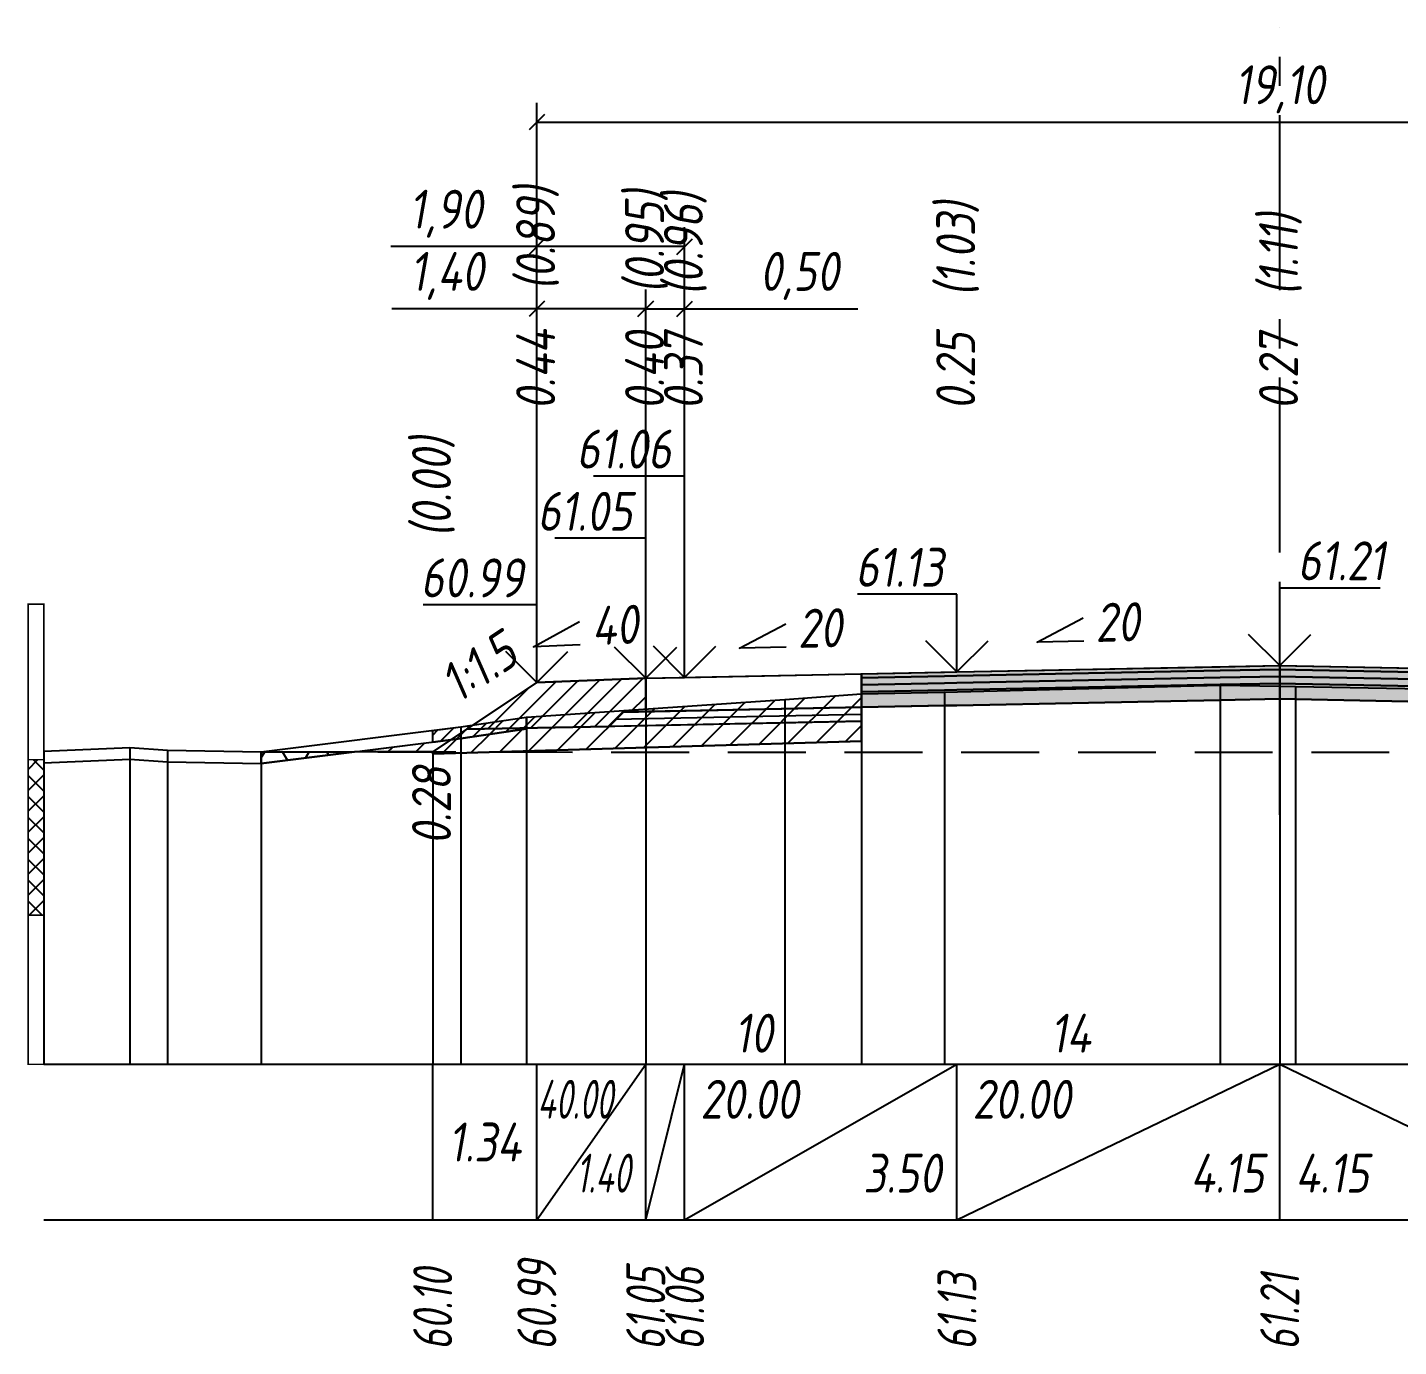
# Model space of a CAD drawing. Extents: x -717 to 1451, y -133302 to 233.
# Drawn here: x 78.9 to 167.1, y -59229.2 to -59144.3 of the extents above; entities that cross this region are included whole.
import ezdxf
from ezdxf.enums import TextEntityAlignment as Align

# ---------------------------------------------------------------- set-up
doc = ezdxf.new("R2010")
doc.units = 0
doc.linetypes.add('осевая2', pattern=[1.125, 0.75, -0.125, 0.125, -0.125])
doc.linetypes.add('штриховая', pattern=[0.75, 0.5, -0.25])
for name, color, linetype in [('Интерполированный поперечник', 2, 'Continuous'), ('Код_514', 1, 'Continuous'), ('Контур_0', 7, 'Continuous'), ('Контур_2521', 7, 'Continuous'), ('Контур_2564', 7, 'Continuous'), ('Контур_2660', 7, 'Continuous'), ('Контур_2665', 7, 'Continuous'), ('Контур_400', 7, 'Continuous'), ('Контур_508', 7, 'Continuous'), ('Контур_512', 7, 'Continuous'), ('Контур_513', 7, 'Continuous'), ('Контур_818', 7, 'Continuous'), ('Красный поперечник', 1, 'Continuous'), ('Линейка абсолютных высот', 7, 'Continuous'), ('Объём_2501', 7, 'Continuous'), ('Объём_2564', 7, 'Continuous'), ('Объём_2650', 7, 'Continuous'), ('Объём_2660', 7, 'Continuous'), ('Объём_2661', 7, 'Continuous'), ('Объём_2665', 7, 'Continuous'), ('Объём_2666', 7, 'Continuous'), ('Объём_2667', 7, 'Continuous'), ('Объём_2668', 7, 'Continuous'), ('Объём_2669', 7, 'Continuous'), ('Объём_2675', 7, 'Continuous'), ('Объём_2753', 7, 'Continuous'), ('Ось', 1, 'осевая2'), ('Откосы', 7, 'Continuous'), ('Отметки покрытия', 7, 'Continuous'), ('Рабочие отметки', 7, 'Continuous'), ('Рабочие отметки доп.', 7, 'Continuous'), ('Слои выравнивания', 7, 'Continuous'), ('Таблица', 7, 'Continuous'), ('Уклоны проезжей части', 7, 'Continuous'), ('Черный поперечник', 3, 'Continuous')]:
    doc.layers.add(name, color=color, linetype=linetype)
for name, color, linetype, true_color in [('Контур_2540', 2, 'Continuous', 0xffff00), ('Контур_2560', 2, 'Continuous', 0xffff00), ('Контур_2561', 7, 'Continuous', 0xff8040), ('Контур_2562', 3, 'Continuous', 0x00ff00), ('Контур_2563', 7, 'Continuous', 0xff8000), ('Контур_2570', 7, 'Continuous', 0x80ff00), ('Контур_2725', 7, 'Continuous', 0x323232), ('Контур_2736', 4, 'Continuous', 0x00ffff), ('Контур_2737', 4, 'Continuous', 0x00ffff), ('Контур_2738', 4, 'Continuous', 0x00ffff), ('Контур_2739', 4, 'Continuous', 0x00ffff), ('Контур_2741', 4, 'Continuous', 0x00ffff), ('Контур_2742', 4, 'Continuous', 0x00ffff), ('Контур_2743', 4, 'Continuous', 0x00ffff), ('Контур_2744', 7, 'Continuous', 0xa4ffff), ('Контур_2745', 7, 'Continuous', 0xa4ffff), ('Контур_2747', 4, 'Continuous', 0x00ffff), ('Контур_2748', 4, 'Continuous', 0x00ffff), ('Контур_2749', 4, 'Continuous', 0x00ffff), ('Контур_2750', 4, 'Continuous', 0x00ffff), ('Контур_2751', 4, 'Continuous', 0x00ffff), ('Контур_2752', 4, 'Continuous', 0x00ffff), ('Контур_2760', 7, 'Continuous', 0x323232), ('Контур_2761', 7, 'Continuous', 0x323232), ('Контур_2762', 7, 'Continuous', 0x323232), ('Контур_2763', 7, 'Continuous', 0x323232), ('Контур_402', 7, 'Continuous', 0xff6464), ('Контур_703', 4, 'Continuous', 0x00ffff), ('Контур_705', 4, 'Continuous', 0x00ffff), ('Контур_707', 4, 'Continuous', 0x00ffff), ('Контур_720', 131, 'Continuous', 0xaaffff), ('Объём_2500', 7, 'Continuous', 0xc0c0c0), ('Объём_2520', 7, 'Continuous', 0x80ffff), ('Объём_2540', 2, 'Continuous', 0xffff00), ('Объём_2560', 2, 'Continuous', 0xffff00), ('Объём_2561', 7, 'Continuous', 0xff8040), ('Объём_2562', 3, 'Continuous', 0x00ff00), ('Объём_2563', 7, 'Continuous', 0xff8000), ('Объём_2570', 7, 'Continuous', 0x80ff00), ('Объём_2600', 7, 'Continuous', 0x808000), ('Объём_2746', 2, 'Continuous', 0xffff00)]:
    doc.layers.add(name, color=color, linetype=linetype, true_color=true_color)
doc.styles.get("Standard").update_dxf_attribs({"font": 'txt', "height": 2.5})
doc.styles.add('М', font='romand.shx', dxfattribs={"width": 0.8, "oblique": 10, "height": 2.5})
doc.dimstyles.new('ISO-25', dxfattribs={"dimtxt": 2.5, "dimasz": 2.5, "dimexe": 1.25, "dimexo": 0.625, "dimtad": 1, "dimtxsty": 'Standard', "dimcen": 2.5, "dimadec": 0, "dimazin": 0, "dimtfac": 1, "dimtmove": 0, "dimatfit": 3, "dimfxl": 1, "dimarcsym": 0})

# ---------------------------------------------------------------- blocks, each defined once
blk = doc.blocks.new('_Oblique')
at = {"color": 0, "linetype": 'ByBlock', "lineweight": -2}
blk.add_line((-0.5, -0.5), (0.5, 0.5), dxfattribs=at)
blk = doc.blocks.new('*D1415')
at = {"color": 0, "lineweight": -2, "transparency": 16777216}
for p, q in [((111.694, -59185.893), (111.694, -59161.173)), ((118.694, -59185.613), (118.694, -59161.173)), ((111.694, -59162.423), (102.378, -59162.423)), ((118.694, -59162.423), (111.694, -59162.423))]:
    blk.add_line(p, q, dxfattribs=at)
at = {"layer": 'Defpoints', "color": 0, "transparency": 16777216}
for p in [(118.694, -59162.423), (111.694, -59186.518), (118.694, -59186.238)]:
    blk.add_point(p, dxfattribs=at)
at = {"color": 0, "lineweight": -2, "transparency": 16777216, "rotation": 180}
blk.add_blockref('_Oblique', (111.694, -59162.423), dxfattribs=at)
at = {"color": 0, "lineweight": -2, "transparency": 16777216}
blk.add_blockref('_Oblique', (118.694, -59162.423), dxfattribs=at)
at = {"color": 0, "transparency": 16777216, "insert": (105.918, -59160.31), "char_height": 2.5, "width": 8.75, "attachment_point": 5, "style": 'М'}
blk.add_mtext('1,40', dxfattribs=at)
blk = doc.blocks.new('*D1417')
at = {"color": 0, "lineweight": -2, "transparency": 16777216}
for p, q in [((118.694, -59185.613), (118.694, -59161.173)), ((121.194, -59185.563), (121.194, -59161.173)), ((118.694, -59162.423), (121.194, -59162.423)), ((121.194, -59162.423), (132.33, -59162.423))]:
    blk.add_line(p, q, dxfattribs=at)
at = {"layer": 'Defpoints', "color": 0, "transparency": 16777216}
for p in [(121.194, -59162.423), (118.694, -59186.238), (121.194, -59186.188)]:
    blk.add_point(p, dxfattribs=at)
at = {"color": 0, "lineweight": -2, "transparency": 16777216, "rotation": 180}
blk.add_blockref('_Oblique', (118.694, -59162.423), dxfattribs=at)
at = {"color": 0, "lineweight": -2, "transparency": 16777216}
blk.add_blockref('_Oblique', (121.194, -59162.423), dxfattribs=at)
at = {"color": 0, "transparency": 16777216, "insert": (128.569, -59160.31), "char_height": 2.5, "width": 9.16667, "attachment_point": 5, "style": 'М'}
blk.add_mtext('0,50', dxfattribs=at)
blk = doc.blocks.new('*D1420')
at = {"color": 0, "lineweight": -2, "transparency": 16777216}
for p, q in [((111.694, -59185.893), (111.694, -59157.173)), ((121.194, -59185.563), (121.194, -59157.173)), ((111.694, -59158.423), (102.303, -59158.423)), ((121.194, -59158.423), (111.694, -59158.423))]:
    blk.add_line(p, q, dxfattribs=at)
at = {"layer": 'Defpoints', "color": 0, "transparency": 16777216}
for p in [(121.194, -59158.423), (111.694, -59186.518), (121.194, -59186.188)]:
    blk.add_point(p, dxfattribs=at)
at = {"color": 0, "lineweight": -2, "transparency": 16777216, "rotation": 180}
blk.add_blockref('_Oblique', (111.694, -59158.423), dxfattribs=at)
at = {"color": 0, "lineweight": -2, "transparency": 16777216}
blk.add_blockref('_Oblique', (121.194, -59158.423), dxfattribs=at)
at = {"color": 0, "transparency": 16777216, "insert": (105.843, -59156.31), "char_height": 2.5, "width": 8.75, "attachment_point": 5, "style": 'М'}
blk.add_mtext('1,90', dxfattribs=at)
blk = doc.blocks.new('*D1421')
at = {"color": 0, "lineweight": -2, "transparency": 16777216}
for p, q in [((111.694, -59185.893), (111.694, -59149.173)), ((207.194, -59185.893), (207.194, -59149.173)), ((111.694, -59150.423), (207.194, -59150.423))]:
    blk.add_line(p, q, dxfattribs=at)
at = {"layer": 'Defpoints', "color": 0, "transparency": 16777216}
for p in [(207.194, -59150.423), (111.694, -59186.518), (207.194, -59186.518)]:
    blk.add_point(p, dxfattribs=at)
at = {"color": 0, "lineweight": -2, "transparency": 16777216, "rotation": 180}
blk.add_blockref('_Oblique', (111.694, -59150.423), dxfattribs=at)
at = {"color": 0, "lineweight": -2, "transparency": 16777216}
blk.add_blockref('_Oblique', (207.194, -59150.423), dxfattribs=at)
at = {"color": 0, "transparency": 16777216, "insert": (159.444, -59148.31), "char_height": 2.5, "width": 10.41667, "attachment_point": 5, "style": 'М'}
blk.add_mtext('19,10', dxfattribs=at)

msp = doc.modelspace()

# ---------------------------------------------------------------- hatches: boundary and pattern name
at = {"layer": 'Линейка абсолютных высот'}
h = msp.add_hatch(dxfattribs=at)
h.set_pattern_fill('ANSI37', scale=0.3, style=0)
h.set_pattern_definition([(45.0000013, (0, 0), (-0.67351924, 0.673519211), []), (135.0000003, (0, 0), (-0.673519222, -0.67351923), [])])
h.paths.add_polyline_path([(80, -59201.411), (80, -59191.411), (79, -59191.411), (79, -59201.411)])
at = {"layer": 'Объём_2563'}
h = msp.add_hatch(dxfattribs=at)
h.set_pattern_fill('ANSI31', color=256, scale=0.3)
h.paths.add_polyline_path([(111.694, -59186.455), (118.694, -59186.175), (118.694, -59188.325), (117.194, -59188.355), (116.276, -59189.274), (107.194, -59189.455)])
at = {"layer": 'Объём_2570'}
h = msp.add_hatch(dxfattribs=at)
h.set_pattern_fill('ANSI31', color=256, scale=0.2)
h.paths.add_polyline_path([(111.019, -59189.43), (106.818, -59190.061), (105, -59190.288), (105, -59189.538), (106.818, -59189.311), (111.019, -59188.68)])
at = {"layer": 'Объём_2600'}
h = msp.add_hatch(dxfattribs=at)
h.set_pattern_fill('ANSI31', color=6, scale=0.4)
h.paths.add_polyline_path([(127.642, -59187.536), (132.555, -59187.18), (132.555, -59190.217), (105, -59191.044), (105, -59190.918), (99.969, -59190.916), (106.818, -59190.061), (111.019, -59189.43), (111.019, -59188.68)])
h = msp.add_hatch(dxfattribs=at)
h.set_pattern_fill('HONEY', color=5, scale=0.3)
h.paths.add_polyline_path([(93.977, -59191.665), (93.977, -59190.915), (99.969, -59190.916)])
at = {"layer": 'Слои выравнивания'}
for color, points in [(2, [(132.555, -59185.898), (137.901, -59185.791), (138.694, -59185.775), (155.625, -59185.437), (159.444, -59185.36), (159.444, -59185.61), (155.625, -59185.687), (138.694, -59186.025), (137.901, -59186.041), (132.555, -59186.148)]), (3, [(132.555, -59186.148), (137.901, -59186.041), (138.694, -59186.025), (155.625, -59185.687), (159.444, -59185.61), (159.444, -59186.06), (155.625, -59186.137), (138.694, -59186.475), (137.901, -59186.491), (132.555, -59186.598)]), (4, [(132.555, -59186.598), (137.901, -59186.491), (138.694, -59186.475), (155.625, -59186.137), (159.444, -59186.06), (159.444, -59186.51), (155.625, -59186.587), (138.694, -59186.925), (137.901, -59186.941), (132.555, -59187.048)]), (2, [(159.444, -59185.36), (160.448, -59185.38), (178.001, -59185.731), (178.001, -59185.981), (160.448, -59185.63), (159.444, -59185.61)]), (3, [(159.444, -59185.61), (160.448, -59185.63), (178.001, -59185.981), (178.001, -59186.431), (160.448, -59186.08), (159.444, -59186.06)]), (4, [(159.444, -59186.06), (160.448, -59186.08), (178.001, -59186.431), (178.001, -59186.881), (160.448, -59186.53), (159.444, -59186.51)]), (5, [(132.555, -59187.048), (137.901, -59186.941), (138.694, -59186.925), (155.625, -59186.587), (159.444, -59186.51), (159.444, -59187.51), (155.625, -59187.587), (138.694, -59187.925), (137.901, -59187.941), (132.555, -59188.048)]), (5, [(159.444, -59186.51), (160.448, -59186.53), (178.001, -59186.881), (178.001, -59187.881), (160.448, -59187.53), (159.444, -59187.51)])]:
    msp.add_hatch(color=color, dxfattribs=at).paths.add_polyline_path(points)

# ---------------------------------------------------------------- linework, layer by layer
at = {"layer": 'Интерполированный поперечник', "linetype": 'штриховая', "ltscale": 10, "flags": 128}
msp.add_lwpolyline([(93.977, -59190.915), (230.156, -59190.955)], dxfattribs=at)
at = {"layer": 'Код_514'}
for p, q in [((105, -59221), (105, -59211)), ((111.694, -59221), (111.694, -59211)), ((111.694, -59221), (118.694, -59211)), ((118.694, -59221), (118.694, -59211)), ((118.694, -59221), (121.194, -59211)), ((121.194, -59221), (121.194, -59211)), ((121.194, -59221), (138.694, -59211)), ((138.694, -59221), (138.694, -59211)), ((138.694, -59221), (159.444, -59211)), ((159.444, -59221), (159.444, -59211)), ((159.444, -59211), (180.194, -59221))]:
    msp.add_line(p, q, dxfattribs=at)
at = {"layer": 'Контур_0', "flags": 128}
for points in [[(121.194, -59188.275), (118.694, -59188.325), (118.694, -59186.175), (132.555, -59185.898), (132.555, -59188.048), (121.194, -59188.275), (121.194, -59188.275)], [(111.694, -59186.455), (105, -59190.918), (105, -59190.918), (105, -59190.918), (105, -59190.918), (105, -59190.918), (105, -59190.918), (105, -59190.918), (105, -59190.918), (105, -59190.918), (105, -59190.918), (105, -59190.918), (105, -59190.918), (105, -59190.918), (105, -59190.918), (105, -59190.918)], [(111.694, -59186.455), (105, -59190.918), (105, -59190.918), (105, -59190.918), (105, -59190.918), (105, -59190.918), (105, -59190.918), (105, -59190.918), (105, -59190.918), (105, -59190.918), (105, -59190.918), (105, -59190.918), (105, -59190.918), (105, -59190.918), (105, -59190.918), (105, -59190.918), (105, -59190.918), (105, -59190.918), (105, -59190.918), (105, -59190.918), (105, -59190.918), (105, -59190.918), (105, -59190.918), (105, -59190.918), (105, -59190.918), (105, -59190.918), (105, -59190.918), (105, -59190.918), (105, -59190.918), (105, -59190.918)], [(107.194, -59189.455), (116.276, -59189.274), (117.194, -59188.355), (118.694, -59188.325)], [(117.194, -59188.355), (132.555, -59188.048), (132.555, -59188.948), (116.276, -59189.274), (117.194, -59188.355), (117.194, -59188.355)]]:
    msp.add_lwpolyline(points, dxfattribs=at)
at = {"layer": 'Контур_2521', "color": 250, "flags": 128}
msp.add_lwpolyline([(116.735, -59188.815), (132.555, -59188.498)], dxfattribs=at)
at = {"layer": 'Контур_2540', "flags": 128}
msp.add_lwpolyline([(107.194, -59189.455), (132.555, -59188.948), (132.555, -59190.217), (105, -59191.044), (105, -59190.918), (107.194, -59189.455), (107.194, -59189.455)], dxfattribs=at)
at = {"layer": 'Контур_2560', "flags": 128}
msp.add_lwpolyline([(111.694, -59186.455), (111.694, -59186.455), (111.694, -59186.455), (118.694, -59186.175)], dxfattribs=at)
at = {"layer": 'Контур_2561', "flags": 128}
msp.add_lwpolyline([(118.694, -59186.175), (118.694, -59186.175), (111.694, -59186.455), (111.694, -59186.455), (118.694, -59186.175)], dxfattribs=at)
at = {"layer": 'Контур_2562', "flags": 128}
msp.add_lwpolyline([(111.694, -59186.455), (111.694, -59186.455), (111.694, -59186.455), (111.694, -59186.455), (111.694, -59186.455)], dxfattribs=at)
at = {"layer": 'Контур_2563', "flags": 128}
msp.add_lwpolyline([(111.694, -59186.455), (118.694, -59186.175), (118.694, -59188.325), (117.194, -59188.355), (116.276, -59189.274), (107.194, -59189.455), (111.694, -59186.455), (111.694, -59186.455)], dxfattribs=at)
at = {"layer": 'Контур_2564', "flags": 128}
msp.add_lwpolyline([(111.694, -59186.455), (118.694, -59186.175)], dxfattribs=at)
at = {"layer": 'Контур_2570', "flags": 128}
msp.add_lwpolyline([(80, -59191.62), (85.524, -59191.387), (87.96, -59191.546), (93.977, -59191.665), (93.977, -59191.665), (106.818, -59190.061), (111.019, -59189.43), (111.019, -59188.68), (127.642, -59187.536), (132.555, -59187.18), (137.901, -59187.063), (155.625, -59186.629), (159.444, -59186.694), (160.448, -59186.711), (178.001, -59187.026), (183.747, -59187.209), (204.571, -59187.713), (204.571, -59188.463), (211.795, -59189.362), (227.769, -59191.637), (230.156, -59191.705), (243.221, -59190.138)], dxfattribs=at)
at = {"layer": 'Контур_2660', "flags": 128}
msp.add_lwpolyline([(105, -59191.044), (132.555, -59190.217)], dxfattribs=at)
at = {"layer": 'Контур_2665', "flags": 128}
msp.add_lwpolyline([(111.694, -59186.455), (111.694, -59186.455)], dxfattribs=at)
at = {"layer": 'Контур_2725', "flags": 128}
msp.add_lwpolyline([(132.555, -59188.048), (137.901, -59187.941), (138.694, -59187.925), (155.625, -59187.587), (159.444, -59187.51), (160.448, -59187.53), (178.001, -59187.881)], dxfattribs=at)
at = {"layer": 'Контур_2736', "flags": 128}
msp.add_lwpolyline([(111.694, -59186.455), (105, -59190.918)], dxfattribs=at)
at = {"layer": 'Контур_2737', "flags": 128}
msp.add_lwpolyline([(105, -59190.918), (105, -59190.918)], dxfattribs=at)
at = {"layer": 'Контур_2738', "flags": 128}
msp.add_lwpolyline([(105, -59190.918), (105, -59190.918)], dxfattribs=at)
at = {"layer": 'Контур_2739', "flags": 128}
msp.add_lwpolyline([(105, -59190.918), (105, -59190.918)], dxfattribs=at)
at = {"layer": 'Контур_2741', "flags": 128}
msp.add_lwpolyline([(105, -59190.918), (105, -59190.918)], dxfattribs=at)
at = {"layer": 'Контур_2742', "flags": 128}
msp.add_lwpolyline([(105, -59190.918), (105, -59190.918)], dxfattribs=at)
at = {"layer": 'Контур_2743', "flags": 128}
msp.add_lwpolyline([(105, -59190.918), (105, -59190.918)], dxfattribs=at)
at = {"layer": 'Контур_2744', "flags": 128}
msp.add_lwpolyline([(105, -59190.918), (105, -59190.918)], dxfattribs=at)
msp.add_lwpolyline([(105, -59190.918), (105, -59190.918)], dxfattribs=at)
msp.add_lwpolyline([(105, -59190.918), (105, -59190.918)], dxfattribs=at)
msp.add_lwpolyline([(105, -59190.918), (105, -59190.918)], dxfattribs=at)
msp.add_lwpolyline([(105, -59190.918), (105, -59190.918)], dxfattribs=at)
msp.add_lwpolyline([(105, -59190.918), (105, -59190.918)], dxfattribs=at)
at = {"layer": 'Контур_2745', "flags": 128}
msp.add_lwpolyline([(105, -59190.918), (105, -59190.918)], dxfattribs=at)
msp.add_lwpolyline([(105, -59190.918), (105, -59190.918)], dxfattribs=at)
msp.add_lwpolyline([(105, -59190.918), (105, -59190.918)], dxfattribs=at)
msp.add_lwpolyline([(105, -59190.918), (105, -59190.918)], dxfattribs=at)
msp.add_lwpolyline([(105, -59190.918), (105, -59190.918)], dxfattribs=at)
msp.add_lwpolyline([(105, -59190.918), (105, -59190.918)], dxfattribs=at)
at = {"layer": 'Контур_2747', "flags": 128}
msp.add_lwpolyline([(105, -59190.918), (105, -59190.918)], dxfattribs=at)
at = {"layer": 'Контур_2748', "flags": 128}
msp.add_lwpolyline([(105, -59190.918), (105, -59190.918)], dxfattribs=at)
at = {"layer": 'Контур_2749', "flags": 128}
msp.add_lwpolyline([(105, -59190.918), (105, -59190.918)], dxfattribs=at)
at = {"layer": 'Контур_2750', "flags": 128}
msp.add_lwpolyline([(105, -59190.918), (105, -59190.918)], dxfattribs=at)
at = {"layer": 'Контур_2751', "flags": 128}
msp.add_lwpolyline([(105, -59190.918), (105, -59190.918)], dxfattribs=at)
at = {"layer": 'Контур_2752', "flags": 128}
msp.add_lwpolyline([(105, -59190.918), (105, -59190.918)], dxfattribs=at)
at = {"layer": 'Контур_2760', "flags": 128}
msp.add_lwpolyline([(132.555, -59185.898), (137.901, -59185.791), (138.694, -59185.775), (155.625, -59185.437), (159.444, -59185.36), (160.448, -59185.38), (178.001, -59185.731)], dxfattribs=at)
at = {"layer": 'Контур_2761', "flags": 128}
msp.add_lwpolyline([(132.555, -59186.148), (137.901, -59186.041), (138.694, -59186.025), (155.625, -59185.687), (159.444, -59185.61), (160.448, -59185.63), (178.001, -59185.981)], dxfattribs=at)
at = {"layer": 'Контур_2762', "flags": 128}
msp.add_lwpolyline([(132.555, -59186.598), (137.901, -59186.491), (138.694, -59186.475), (155.625, -59186.137), (159.444, -59186.06), (160.448, -59186.08), (178.001, -59186.431)], dxfattribs=at)
at = {"layer": 'Контур_2763', "flags": 128}
msp.add_lwpolyline([(132.555, -59187.048), (137.901, -59186.941), (138.694, -59186.925), (155.625, -59186.587), (159.444, -59186.51), (160.448, -59186.53), (178.001, -59186.881)], dxfattribs=at)
at = {"layer": 'Контур_400', "flags": 128}
for points in [[(118.694, -59186.175), (121.194, -59186.125), (121.194, -59186.125), (121.194, -59186.125), (121.194, -59186.125), (121.194, -59186.125), (121.194, -59186.125), (138.694, -59185.775), (159.444, -59185.36)], [(159.444, -59185.36), (180.194, -59185.775), (197.694, -59186.125), (197.694, -59186.125), (197.694, -59186.125), (197.694, -59186.125), (197.694, -59186.125), (197.694, -59186.125), (200.194, -59186.175)]]:
    msp.add_lwpolyline(points, dxfattribs=at)
at = {"layer": 'Контур_402', "flags": 128}
msp.add_lwpolyline([(105, -59191.044), (132.555, -59190.217), (132.555, -59188.048), (159.444, -59187.51), (178.001, -59187.881), (178.001, -59189.967), (214.085, -59191.05)], dxfattribs=at)
at = {"layer": 'Контур_508', "flags": 128}
msp.add_lwpolyline([(105, -59191.044), (132.555, -59190.217), (132.555, -59188.048), (159.444, -59187.51), (178.001, -59187.881), (178.001, -59189.967), (214.085, -59191.05), (214.085, -59191), (216.011, -59191), (218.221, -59189.527)], dxfattribs=at)
at = {"layer": 'Контур_512', "flags": 128}
msp.add_lwpolyline([(105, -59191.044), (132.555, -59190.217)], dxfattribs=at)
at = {"layer": 'Контур_513', "flags": 128}
msp.add_lwpolyline([(105, -59191.044), (132.555, -59190.217), (132.555, -59188.048), (159.444, -59187.51), (178.001, -59187.881), (178.001, -59189.967), (214.085, -59191.05), (214.085, -59191), (216.011, -59191), (218.221, -59189.527)], dxfattribs=at)
at = {"layer": 'Контур_703', "flags": 128}
for points in [[(111.694, -59186.455), (105, -59190.918)], [(105, -59190.918), (105, -59190.918)]]:
    msp.add_lwpolyline(points, dxfattribs=at)
at = {"layer": 'Контур_705', "flags": 128}
msp.add_lwpolyline([(105, -59190.918), (105, -59190.918)], dxfattribs=at)
at = {"layer": 'Контур_707', "flags": 128}
msp.add_lwpolyline([(105, -59190.918), (105, -59190.918)], dxfattribs=at)
at = {"layer": 'Контур_720', "flags": 128}
msp.add_lwpolyline([(105, -59190.918), (105, -59190.918)], dxfattribs=at)
at = {"layer": 'Контур_818', "flags": 128}
msp.add_lwpolyline([(105, -59190.288), (106.818, -59190.061), (111.019, -59189.43), (111.019, -59188.68), (127.642, -59187.536), (132.555, -59187.18), (137.901, -59187.063), (155.625, -59186.629), (159.444, -59186.694), (160.448, -59186.711), (178.001, -59187.026), (183.747, -59187.209), (204.571, -59187.713), (204.571, -59188.463), (211.795, -59189.362), (218.221, -59190.277)], dxfattribs=at)
at = {"layer": 'Красный поперечник'}
for p, q in [((118.694, -59186.175), (121.194, -59186.125)), ((121.194, -59186.125), (138.694, -59185.775)), ((138.694, -59185.775), (159.444, -59185.36)), ((159.444, -59185.36), (180.194, -59185.775)), ((105, -59190.918), (111.694, -59186.455)), ((111.694, -59186.455), (118.694, -59186.175)), ((132.555, -59190.217), (132.555, -59211)), ((105, -59191.044), (105, -59211))]:
    msp.add_line(p, q, dxfattribs=at)
at = {"layer": 'Линейка абсолютных высот', "color": 7, "const_width": 0.1, "flags": 128}
for points in [[(80, -59191.411), (80, -59181.411), (79, -59181.411), (79, -59191.411), (80, -59191.411)], [(80, -59201.411), (80, -59191.411), (79, -59191.411), (79, -59201.411), (80, -59201.411)], [(80, -59211), (80, -59201.411), (79, -59201.411), (79, -59211), (80, -59211)]]:
    msp.add_lwpolyline(points, dxfattribs=at)
at = {"layer": 'Объём_2500', "flags": 128}
msp.add_lwpolyline([(121.194, -59188.275), (118.694, -59188.325), (118.694, -59186.175), (132.555, -59185.898), (132.555, -59188.048), (121.194, -59188.275), (121.194, -59188.275)], dxfattribs=at)
at = {"layer": 'Объём_2501', "flags": 128}
for points in [[(118.694, -59186.175), (121.194, -59186.125), (121.194, -59186.125), (121.194, -59186.125), (121.194, -59186.125), (121.194, -59186.125), (121.194, -59186.125), (138.694, -59185.775), (159.444, -59185.36)], [(159.444, -59185.36), (180.194, -59185.775), (197.694, -59186.125), (197.694, -59186.125), (197.694, -59186.125), (197.694, -59186.125), (197.694, -59186.125), (197.694, -59186.125), (200.194, -59186.175)]]:
    msp.add_lwpolyline(points, dxfattribs=at)
at = {"layer": 'Объём_2520', "color": 250, "flags": 128}
msp.add_lwpolyline([(117.194, -59188.355), (132.555, -59188.048), (132.555, -59188.948), (116.276, -59189.274), (117.194, -59188.355), (117.194, -59188.355)], dxfattribs=at)
at = {"layer": 'Объём_2540', "flags": 128}
msp.add_lwpolyline([(107.194, -59189.455), (132.555, -59188.948), (132.555, -59190.217), (105, -59191.044), (105, -59190.918), (107.194, -59189.455), (107.194, -59189.455)], dxfattribs=at)
at = {"layer": 'Объём_2560', "flags": 128}
msp.add_lwpolyline([(111.694, -59186.455), (111.694, -59186.455), (111.694, -59186.455), (118.694, -59186.175)], dxfattribs=at)
at = {"layer": 'Объём_2561', "flags": 128}
msp.add_lwpolyline([(118.694, -59186.175), (118.694, -59186.175), (111.694, -59186.455), (111.694, -59186.455), (118.694, -59186.175)], dxfattribs=at)
at = {"layer": 'Объём_2562', "flags": 128}
msp.add_lwpolyline([(111.694, -59186.455), (111.694, -59186.455), (111.694, -59186.455), (111.694, -59186.455), (111.694, -59186.455)], dxfattribs=at)
at = {"layer": 'Объём_2563', "color": 250, "flags": 128}
msp.add_lwpolyline([(111.694, -59186.455), (118.694, -59186.175), (118.694, -59188.325), (117.194, -59188.355), (116.276, -59189.274), (107.194, -59189.455), (111.694, -59186.455), (111.694, -59186.455)], dxfattribs=at)
at = {"layer": 'Объём_2564', "flags": 128}
msp.add_lwpolyline([(111.694, -59186.455), (118.694, -59186.175)], dxfattribs=at)
at = {"layer": 'Объём_2570', "flags": 128}
msp.add_lwpolyline([(111.019, -59189.43), (106.818, -59190.061), (105, -59190.288), (105, -59189.538), (106.818, -59189.311), (111.019, -59188.68), (111.019, -59189.43), (111.019, -59189.43)], dxfattribs=at)
at = {"layer": 'Объём_2600', "color": 5, "flags": 128}
msp.add_lwpolyline([(93.977, -59191.665), (93.977, -59190.915), (99.969, -59190.916), (93.977, -59191.665), (93.977, -59191.665)], dxfattribs=at)
at = {"layer": 'Объём_2650', "color": 6, "flags": 128}
msp.add_lwpolyline([(127.642, -59187.536), (132.555, -59187.18), (132.555, -59190.217), (105, -59191.044), (105, -59190.918), (99.969, -59190.916), (106.818, -59190.061), (111.019, -59189.43), (111.019, -59188.68), (127.642, -59187.536), (127.642, -59187.536)], dxfattribs=at)
at = {"layer": 'Объём_2660', "flags": 128}
msp.add_lwpolyline([(105, -59191.044), (132.555, -59190.217)], dxfattribs=at)
at = {"layer": 'Объём_2661', "flags": 128}
msp.add_lwpolyline([(111.694, -59186.455), (105, -59190.918)], dxfattribs=at)
at = {"layer": 'Объём_2665', "flags": 128}
msp.add_lwpolyline([(111.694, -59186.455), (111.694, -59186.455)], dxfattribs=at)
at = {"layer": 'Объём_2666', "flags": 128}
msp.add_lwpolyline([(111.694, -59186.455), (105, -59190.918)], dxfattribs=at)
at = {"layer": 'Объём_2667', "flags": 128}
msp.add_lwpolyline([(105, -59190.918), (105, -59190.918)], dxfattribs=at)
msp.add_lwpolyline([(105, -59190.918), (105, -59190.918)], dxfattribs=at)
at = {"layer": 'Объём_2668', "flags": 128}
msp.add_lwpolyline([(105, -59190.918), (105, -59190.918)], dxfattribs=at)
msp.add_lwpolyline([(105, -59190.918), (105, -59190.918)], dxfattribs=at)
at = {"layer": 'Объём_2669', "flags": 128}
msp.add_lwpolyline([(105, -59190.918), (105, -59190.918)], dxfattribs=at)
msp.add_lwpolyline([(105, -59190.918), (105, -59190.918)], dxfattribs=at)
at = {"layer": 'Объём_2675', "flags": 128}
msp.add_lwpolyline([(105, -59190.918), (105, -59190.918)], dxfattribs=at)
msp.add_lwpolyline([(105, -59190.918), (105, -59190.918)], dxfattribs=at)
msp.add_lwpolyline([(105, -59190.918), (105, -59190.918)], dxfattribs=at)
msp.add_lwpolyline([(105, -59190.918), (105, -59190.918)], dxfattribs=at)
msp.add_lwpolyline([(105, -59190.918), (105, -59190.918)], dxfattribs=at)
msp.add_lwpolyline([(105, -59190.918), (105, -59190.918)], dxfattribs=at)
msp.add_lwpolyline([(105, -59190.918), (105, -59190.918)], dxfattribs=at)
msp.add_lwpolyline([(105, -59190.918), (105, -59190.918)], dxfattribs=at)
msp.add_lwpolyline([(105, -59190.918), (105, -59190.918)], dxfattribs=at)
msp.add_lwpolyline([(105, -59190.918), (105, -59190.918)], dxfattribs=at)
msp.add_lwpolyline([(105, -59190.918), (105, -59190.918)], dxfattribs=at)
msp.add_lwpolyline([(105, -59190.918), (105, -59190.918)], dxfattribs=at)
at = {"layer": 'Объём_2746', "flags": 128}
msp.add_lwpolyline([(106.818, -59190.061), (111.019, -59189.43), (111.019, -59188.68), (127.642, -59187.536), (132.555, -59187.18), (132.555, -59190.217), (105, -59191.044), (105, -59190.918), (106.162, -59190.143), (106.818, -59190.061), (106.818, -59190.061)], dxfattribs=at)
at = {"layer": 'Объём_2753', "flags": 128}
msp.add_lwpolyline([(132.555, -59185.898), (132.555, -59185.898)], dxfattribs=at)
at = {"layer": 'Ось', "ltscale": 15}
msp.add_line((159.444, -59194.971), (159.444, -59144.331), dxfattribs=at)
at = {"layer": 'Откосы', "color": 1, "flags": 128}
for points in [[(114.485, -59184.036), (111.487, -59184.156), (114.425, -59182.537)], [(146.843, -59183.801), (143.844, -59183.861), (146.813, -59182.301)], [(127.718, -59184.184), (124.719, -59184.244), (127.688, -59182.684)]]:
    msp.add_lwpolyline(points, dxfattribs=at)
at = {"layer": 'Отметки покрытия', "color": 1}
for p, q in [((121.194, -59173.175), (115.344, -59173.175)), ((121.194, -59186.125), (121.194, -59173.175)), ((118.694, -59177.175), (112.844, -59177.175)), ((118.694, -59186.175), (118.694, -59177.175)), ((138.694, -59180.775), (132.294, -59180.775)), ((138.694, -59185.775), (138.694, -59180.775)), ((159.444, -59185.36), (159.444, -59180.36)), ((159.444, -59180.36), (165.894, -59180.36)), ((111.694, -59181.455), (104.394, -59181.455)), ((111.694, -59186.455), (111.694, -59181.455)), ((159.444, -59185.36), (157.444, -59183.36)), ((159.444, -59185.36), (161.444, -59183.36)), ((118.694, -59186.175), (116.694, -59184.175)), ((118.694, -59186.175), (120.694, -59184.175)), ((121.194, -59186.125), (119.194, -59184.125)), ((121.194, -59186.125), (123.194, -59184.125)), ((138.694, -59185.775), (136.694, -59183.775)), ((138.694, -59185.775), (140.694, -59183.775)), ((111.694, -59186.455), (109.694, -59184.455)), ((111.694, -59186.455), (113.694, -59184.455))]:
    msp.add_line(p, q, dxfattribs=at)
at = {"layer": 'Слои выравнивания'}
for p, q in [((132.555, -59185.898), (132.555, -59211)), ((159.444, -59185.36), (159.444, -59211)), ((118.694, -59186.175), (118.694, -59211))]:
    msp.add_line(p, q, dxfattribs=at)
at = {"layer": 'Слои выравнивания', "color": 2, "flags": 128}
for points in [[(132.555, -59185.898), (137.901, -59185.791), (138.694, -59185.775), (155.625, -59185.437), (159.444, -59185.36), (159.444, -59185.61), (155.625, -59185.687), (138.694, -59186.025), (137.901, -59186.041), (132.555, -59186.148)], [(159.444, -59185.36), (160.448, -59185.38), (178.001, -59185.731), (178.001, -59185.981), (160.448, -59185.63), (159.444, -59185.61)]]:
    msp.add_lwpolyline(points, close=True, dxfattribs=at)
at = {"layer": 'Слои выравнивания', "color": 3, "flags": 128}
for points in [[(132.555, -59186.148), (137.901, -59186.041), (138.694, -59186.025), (155.625, -59185.687), (159.444, -59185.61), (159.444, -59186.06), (155.625, -59186.137), (138.694, -59186.475), (137.901, -59186.491), (132.555, -59186.598)], [(159.444, -59185.61), (160.448, -59185.63), (178.001, -59185.981), (178.001, -59186.431), (160.448, -59186.08), (159.444, -59186.06)]]:
    msp.add_lwpolyline(points, close=True, dxfattribs=at)
at = {"layer": 'Слои выравнивания', "color": 4, "flags": 128}
for points in [[(132.555, -59186.598), (137.901, -59186.491), (138.694, -59186.475), (155.625, -59186.137), (159.444, -59186.06), (159.444, -59186.51), (155.625, -59186.587), (138.694, -59186.925), (137.901, -59186.941), (132.555, -59187.048)], [(159.444, -59186.06), (160.448, -59186.08), (178.001, -59186.431), (178.001, -59186.881), (160.448, -59186.53), (159.444, -59186.51)]]:
    msp.add_lwpolyline(points, close=True, dxfattribs=at)
at = {"layer": 'Слои выравнивания', "color": 5, "flags": 128}
for points in [[(132.555, -59187.048), (137.901, -59186.941), (138.694, -59186.925), (155.625, -59186.587), (159.444, -59186.51), (159.444, -59187.51), (155.625, -59187.587), (138.694, -59187.925), (137.901, -59187.941), (132.555, -59188.048)], [(159.444, -59186.51), (160.448, -59186.53), (178.001, -59186.881), (178.001, -59187.881), (160.448, -59187.53), (159.444, -59187.51)]]:
    msp.add_lwpolyline(points, close=True, dxfattribs=at)
at = {"layer": 'Таблица'}
for p, q in [((80, -59211), (243.221, -59211)), ((80, -59221), (243.221, -59221))]:
    msp.add_line(p, q, dxfattribs=at)
at = {"layer": 'Черный поперечник', "color": 7}
for p, q in [((155.625, -59186.629), (155.625, -59211)), ((159.444, -59186.694), (159.444, -59211)), ((160.448, -59186.711), (160.448, -59211)), ((127.642, -59187.536), (127.642, -59211)), ((132.555, -59187.18), (132.555, -59211)), ((137.901, -59187.063), (137.901, -59211)), ((111.019, -59188.68), (111.019, -59211)), ((106.818, -59189.311), (106.818, -59211)), ((80, -59190.87), (80, -59211)), ((85.524, -59190.637), (85.524, -59211)), ((87.96, -59190.796), (87.96, -59211)), ((93.977, -59190.915), (93.977, -59211))]:
    msp.add_line(p, q, dxfattribs=at)
at = {"layer": 'Черный поперечник', "flags": 128}
msp.add_lwpolyline([(80, -59190.87), (85.524, -59190.637), (87.96, -59190.796), (93.977, -59190.915), (106.818, -59189.311), (111.019, -59188.68), (127.642, -59187.536), (132.555, -59187.18), (137.901, -59187.063), (155.625, -59186.629), (159.444, -59186.694), (160.448, -59186.711), (178.001, -59187.026), (183.747, -59187.209), (204.571, -59187.713), (211.795, -59188.612), (227.769, -59190.887), (230.156, -59190.955), (243.221, -59189.388)], dxfattribs=at)

# ---------------------------------------------------------------- texts
at = {"layer": 'Код_514', "style": 'М', "oblique": 10}
for s, width, p in [('40.00', 0.6, (111.721, -59212)), ('20.00', 0.8, (122.194, -59212)), ('20.00', 0.8, (139.694, -59212))]:
    msp.add_text(s, height=2.5, dxfattribs=dict(at, width=width)).set_placement(p, align=Align.TOP_LEFT)
at = {"layer": 'Код_514', "style": 'М', "oblique": 10, "width": 0.8}
msp.add_text('1.34', height=2.5, dxfattribs=at).set_placement((108.347, -59216), align=Align.MIDDLE_CENTER)
at = {"layer": 'Код_514', "style": 'М', "oblique": 10}
for s, width, p in [('1.40', 0.6, (117.694, -59220)), ('3.50', 0.8, (137.694, -59220)), ('4.15', 0.8, (158.444, -59220))]:
    msp.add_text(s, height=2.5, dxfattribs=dict(at, width=width)).set_placement(p, align=Align.BOTTOM_RIGHT)
at = {"layer": 'Код_514', "style": 'М', "oblique": 10, "width": 0.8}
msp.add_text('4.15', height=2.5, dxfattribs=at).set_placement((160.444, -59220), align=Align.BOTTOM_LEFT)
at = {"layer": 'Код_514', "style": 'М', "oblique": 10, "width": 0.7}
for s, p in [('60.10', (105, -59229.382)), ('60.99', (111.694, -59229.382)), ('61.05', (118.694, -59229.382)), ('61.06', (121.194, -59229.382)), ('61.13', (138.694, -59229.382)), ('61.21', (159.444, -59229.382))]:
    msp.add_text(s, height=2.5, rotation=90, dxfattribs=at).set_placement(p, align=Align.MIDDLE_LEFT)
at = {"layer": 'Отметки покрытия', "color": 1, "style": 'М', "oblique": 10, "width": 0.8}
for s, p in [('61.06', (120.335, -59173.444)), ('61.05', (117.835, -59177.444)), ('61.13', (137.835, -59181.044)), ('60.99', (110.835, -59181.724))]:
    msp.add_text(s, height=2.5, dxfattribs=at).set_placement(p, align=Align.BOTTOM_RIGHT)
msp.add_text('61.21', height=2.5, dxfattribs=at).set_placement((160.585, -59180.629), align=Align.BOTTOM_LEFT)
at = {"layer": 'Рабочие отметки', "color": 1, "style": 'М', "oblique": 10, "width": 0.8}
for s, p in [('0.44', (111.616, -59168.925)), ('0.40', (118.616, -59168.925)), ('0.37', (121.116, -59168.925)), ('0.25', (138.616, -59168.925)), ('0.27', (159.366, -59168.925))]:
    msp.add_text(s, height=2.5, rotation=90, dxfattribs=at).set_placement(p, align=Align.MIDDLE_LEFT)
msp.add_text('0.28', height=2.5, rotation=90, dxfattribs=at).set_placement((104.922, -59191.849), align=Align.MIDDLE_RIGHT)
at = {"layer": 'Рабочие отметки доп.', "color": 1, "style": 'М', "oblique": 10, "width": 0.8}
for s, p in [('(0.89)', (111.616, -59161.225)), ('(0.95)', (118.616, -59161.425)), ('(0.96)', (121.116, -59161.575)), ('(1.03)', (138.616, -59161.625)), ('(1.11)', (159.366, -59161.575)), ('(0.00)', (104.922, -59177.1))]:
    msp.add_text(s, height=2.5, rotation=90, dxfattribs=at).set_placement(p, align=Align.MIDDLE_LEFT)
at = {"layer": 'Слои выравнивания', "style": 'М', "oblique": 10, "width": 0.8}
for s, p in [('10', (125.624, -59211)), ('14', (145.999, -59211))]:
    msp.add_text(s, height=2.5, dxfattribs=at).set_placement(p, align=Align.BOTTOM_CENTER)
at = {"layer": 'Уклоны проезжей части', "color": 1, "style": 'М', "oblique": 10, "width": 0.8}
for s, rotation, p in [('40', 2.29061, (116.789, -59184.752)), ('20', 1.14576, (129.924, -59184.951)), ('20', 1.14576, (149.049, -59184.568)), ('1:1.5', 33.69007, (109.076, -59187.094))]:
    msp.add_text(s, height=2.5, rotation=rotation, dxfattribs=at).set_placement(p, align=Align.BOTTOM_CENTER)

# ---------------------------------------------------------------- dimensions: what is measured, and where the dimension line sits
at = {"color": 5}
dim = msp.add_linear_dim(base=(207.194, -59150.423), p1=(111.694, -59186.518), p2=(207.194, -59186.518), angle=180, dimstyle='ISO-25', override={"dimasz": 1, "dimlfac": 0.2, "dimzin": 0, "dimtxsty": 'М', "dimblk1": 'Oblique', "dimblk2": 'Oblique', "dimsah": 1}, dxfattribs=at)
dim.commit()
dim.dimension.update_dxf_attribs({"geometry": '*D1421', "text_midpoint": (159.444, -59148.31)})
for base, p1, p2, picture, middle in [((121.194, -59158.423), (111.694, -59186.518), (121.194, -59186.188), '*D1420', (105.843, -59158.423)), ((118.694, -59162.423), (111.694, -59186.518), (118.694, -59186.238), '*D1415', (105.918, -59162.423)), ((121.194, -59162.423), (118.694, -59186.238), (121.194, -59186.188), '*D1417', (128.569, -59162.423))]:
    dim = msp.add_linear_dim(base=base, p1=p1, p2=p2, angle=180, dimstyle='ISO-25', override={"dimasz": 1, "dimlfac": 0.2, "dimzin": 0, "dimtxsty": 'М', "dimblk1": 'Oblique', "dimblk2": 'Oblique', "dimsah": 1}, dxfattribs=at)
    dim.commit()
    dim.dimension.update_dxf_attribs({"geometry": picture, "text_midpoint": middle, "dimtype": 160})

doc.saveas('drawing.dxf')
